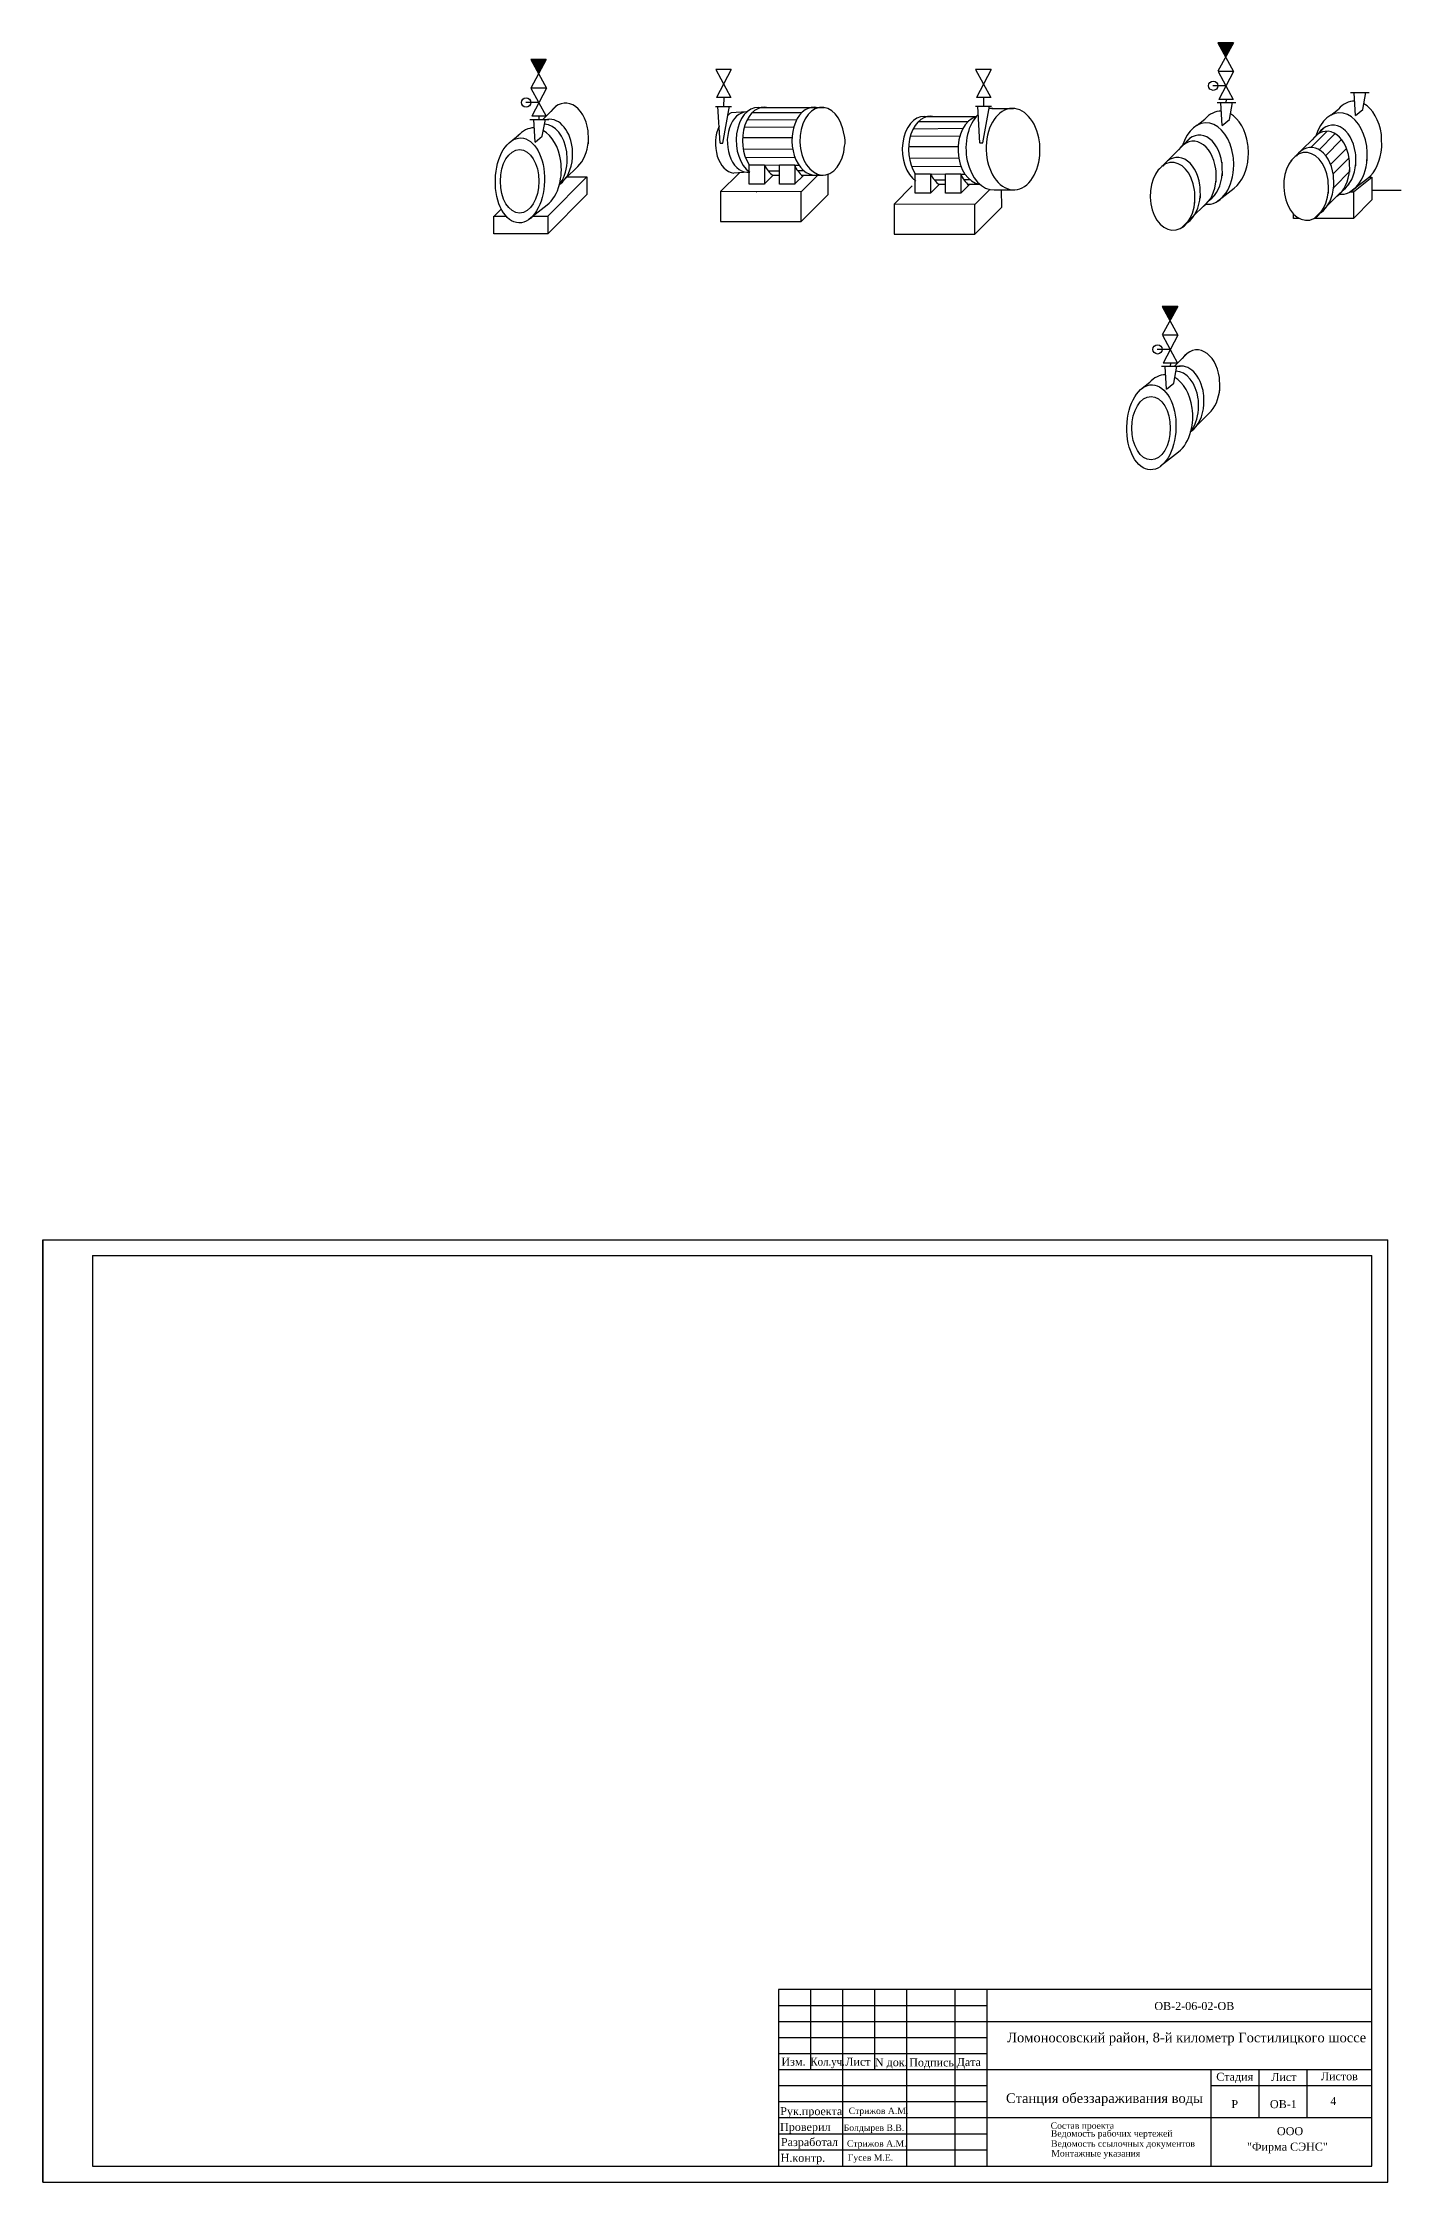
# Model space of a CAD drawing. Header units: millimetres. Extents: x 158645 to 1043550, y -60647 to 236438.
# Drawn here: x 490810 to 533231, y 17916 to 84745 of the extents above; entities that cross this region are included whole.
import ezdxf

# ---------------------------------------------------------------- set-up
doc = ezdxf.new("R2010")
doc.units = ezdxf.units.MM
doc.layers.add('опорудование', color=7, linetype='Continuous')
doc.styles.add('CН', font='TIMES.TTF')
doc.styles.add('СН с наклоном', font='TIMES.TTF', dxfattribs={"oblique": 15})

msp = doc.modelspace()

# ---------------------------------------------------------------- hatches: boundary and pattern name
at = {"layer": 'опорудование', "ltscale": 80}
for points in [[(506533.982, 84220.715), (506051.892, 84220.715), (506291.49, 83775.819)], [(527991.276, 84744.869), (527509.187, 84744.869), (527748.785, 84299.974)], [(526253.054, 76509.043), (525770.964, 76509.043), (526010.562, 76064.148)]]:
    msp.add_hatch(color=7, dxfattribs=at).paths.add_polyline_path(points)

# ---------------------------------------------------------------- linework, layer by layer
for p, q in [((490809.626, 47354.931), (532809.626, 47354.931)), ((490809.626, 17916.354), (490809.626, 47354.931)), ((490809.626, 47354.931), (490809.626, 17916.354)), ((492358.152, 46866.354), (492358.152, 18416.354)), ((492358.152, 46866.354), (532309.626, 46866.354)), ((532309.626, 18416.354), (532309.626, 46866.354)), ((532809.626, 17916.354), (532809.626, 47354.931)), ((492358.152, 18416.354), (532309.626, 18416.354)), ((490809.626, 17916.354), (532809.626, 17916.354))]:
    msp.add_line(p, q)
at = {"layer": 'опорудование', "color": 7, "ltscale": 80}
for p, q in [((506533.982, 84220.715), (506048.984, 83330.899)), ((506051.892, 84220.715), (506535.392, 83322.931)), ((506533.982, 84220.715), (506051.892, 84220.715)), ((527991.276, 84744.869), (527506.279, 83855.053)), ((527509.187, 84744.869), (527992.687, 83847.086)), ((527991.276, 84744.869), (527509.187, 84744.869)), ((511823.305, 83907.671), (512297.311, 83033.155)), ((512305.394, 83907.671), (511823.305, 83907.671)), ((512305.394, 83907.671), (511848.624, 83033.155)), ((520422.796, 83912.031), (519940.706, 83912.031)), ((519940.706, 83912.031), (520414.712, 83037.514)), ((520422.796, 83912.031), (519966.025, 83037.514)), ((527510.597, 83847.086), (527984.604, 82972.569)), ((527992.687, 83847.086), (527510.597, 83847.086)), ((527992.687, 83847.086), (527535.917, 82972.569)), ((506295.976, 82878.857), (505889.801, 82878.857)), ((506535.392, 83322.931), (506053.303, 83322.931)), ((506053.303, 83322.931), (506527.309, 82448.415)), ((506535.392, 83322.931), (506078.622, 82448.415)), ((512297.311, 83033.155), (511848.624, 83033.155)), ((520414.712, 83037.514), (519966.025, 83037.514)), ((527753.271, 83403.012), (527347.095, 83403.012)), ((527478.871, 82875.368), (528065.103, 82875.368)), ((527984.604, 82972.569), (527535.917, 82972.569)), ((527638.31, 82161.666), (527598.232, 82872.599)), ((527865.83, 82352.893), (527961.051, 82875.368)), ((531647.57, 83187.483), (532233.803, 83187.483)), ((531807.009, 82473.78), (531766.931, 83184.713)), ((532034.529, 82665.008), (532129.75, 83187.483)), ((506021.576, 82351.214), (506607.809, 82351.214)), ((506527.309, 82448.415), (506078.622, 82448.415)), ((506181.016, 81637.511), (506140.937, 82348.444)), ((506408.535, 81828.739), (506503.756, 82351.214)), ((506428.082, 82351.214), (506845.534, 82768.142)), ((511815.44, 82759.405), (512320.795, 82759.405)), ((511957.977, 81607.351), (511893.187, 82756.636)), ((512047.049, 81611.319), (512256.006, 82760.706)), ((512268.911, 82534.277), (512204.411, 82477.002)), ((512781.578, 82583.429), (512307.818, 82557.082)), ((512806.823, 82341.567), (514357.754, 82353.426)), ((512967.21, 82562.953), (514511.887, 82563.002)), ((513157.944, 82727.098), (515226.22, 82727.098)), ((518154.855, 82282.374), (519699.532, 82282.423)), ((518345.589, 82446.519), (519964.895, 82446.519)), ((519932.842, 82763.765), (520438.197, 82763.765)), ((520075.378, 81611.711), (520010.589, 82760.995)), ((520164.451, 81615.679), (520373.407, 82765.066)), ((520443.551, 82693.969), (521124.345, 82693.13)), ((526863.131, 82169.54), (527103.041, 82359.599)), ((527638.31, 82161.666), (527865.83, 82352.893)), ((531031.83, 82481.654), (531271.74, 82671.713)), ((531807.009, 82473.78), (532034.529, 82665.008)), ((505426.496, 81665.583), (505666.407, 81855.642)), ((506181.016, 81637.511), (506408.535, 81828.739)), ((511961.351, 81611.319), (512047.049, 81611.319)), ((512661.846, 81784.338), (514204.386, 81784.338)), ((512718.832, 82121.552), (514259.548, 82107.998)), ((517906.477, 81840.974), (519447.193, 81827.419)), ((517994.468, 82060.988), (519545.399, 82072.847)), ((520078.752, 81615.679), (520164.451, 81615.679)), ((525616.482, 80740.846), (526643.51, 81766.584)), ((529785.182, 81052.96), (530812.209, 82078.698)), ((530407.724, 81474.977), (530914.739, 81981.357)), ((530659.34, 81391.796), (531166.761, 81907.042)), ((530867.673, 81216.954), (531368.342, 81725.342)), ((507137.526, 80510.647), (507513.672, 80885.347)), ((512681.426, 81432.584), (514228.52, 81418.361)), ((512753.325, 81163.467), (514294.678, 81172.254)), ((513346.317, 80928.519), (513816.201, 80924.964)), ((514292.711, 80921.359), (514422.293, 80920.379)), ((517849.491, 81503.759), (519392.031, 81503.759)), ((517869.071, 81152.005), (519416.165, 81137.782)), ((517940.97, 80882.888), (519482.323, 80891.675)), ((531034.31, 80950.536), (531524.086, 81447.865)), ((531117.628, 80659.132), (531604.229, 81153.236)), ((506577.141, 79331.823), (507803.353, 80556.911)), ((506930.603, 80304.519), (506943.944, 80317.809)), ((511975.494, 80097.809), (512543.862, 80665.372)), ((512834.439, 80699.776), (512385.9, 80672.666)), ((512543.862, 80665.372), (512561.814, 80683.298)), ((513338.98, 80327.404), (513621.683, 80609.815)), ((513458.902, 80747.184), (513816.201, 80749.692)), ((513595.904, 80609.782), (513816.201, 80610.064)), ((514286.791, 80327.404), (514570.71, 80611.03)), ((514377.739, 80753.635), (514567.268, 80754.966)), ((514495.715, 80089.236), (515037.689, 80630.65)), ((514503.285, 80610.944), (515182.993, 80611.814)), ((515338.535, 80003.855), (515338.535, 80641.902)), ((517394.81, 79704.591), (517963.178, 80272.153)), ((518526.625, 80046.826), (518809.328, 80329.236)), ((518533.962, 80647.94), (519003.846, 80644.385)), ((518646.548, 80466.605), (519003.846, 80469.114)), ((518783.549, 80329.203), (519003.846, 80329.485)), ((519474.436, 80046.826), (519758.355, 80330.451)), ((519480.356, 80640.78), (519609.938, 80639.8)), ((519565.384, 80473.056), (519754.913, 80474.387)), ((519690.931, 80330.365), (520065.593, 80330.845)), ((527452.323, 79766.955), (528016.484, 80203.27)), ((530548.74, 79282.472), (531601.347, 80331.033)), ((531134.337, 80234.529), (531623.199, 80730.929)), ((531621.022, 80079.069), (532185.183, 80515.384)), ((531739.024, 80085.136), (532311.928, 80550.603)), ((504882.526, 79304.29), (505128.691, 79550.229)), ((505995.028, 79242.8), (506559.189, 79679.115)), ((506577.141, 78781.223), (507803.353, 80006.311)), ((513100.565, 80089.236), (513105.706, 80094.371)), ((514495.732, 79161.922), (515338.535, 80003.855)), ((518519.881, 79696.017), (518525.022, 79701.153)), ((519915.031, 79696.017), (520375.698, 80156.208)), ((519915.048, 78768.704), (520757.851, 79610.637)), ((520514.914, 80151.036), (521145.889, 80151.036)), ((520757.851, 79610.637), (520752.11, 80151.536)), ((526380.041, 78970.358), (527432.647, 80018.919)), ((531737.395, 79260.739), (532314.223, 79840.924)), ((526253.054, 76509.043), (525768.056, 75619.227)), ((526253.054, 76509.043), (525770.964, 76509.043)), ((525770.964, 76509.043), (526254.465, 75611.26)), ((525772.375, 75611.26), (526246.381, 74736.744)), ((526254.465, 75611.26), (525772.375, 75611.26)), ((526254.465, 75611.26), (525797.694, 74736.744)), ((526015.048, 75167.186), (525608.873, 75167.186)), ((526147.154, 74639.543), (526564.607, 75056.471)), ((525740.648, 74639.543), (526326.881, 74639.543)), ((526246.381, 74736.744), (525797.694, 74736.744)), ((525900.088, 73925.84), (525860.01, 74636.773)), ((526127.607, 74117.068), (526222.828, 74639.543)), ((525145.569, 73953.912), (525385.479, 74143.97)), ((525900.088, 73925.84), (526127.607, 74117.068)), ((526856.598, 72798.975), (527232.744, 73173.676)), ((526649.675, 72592.848), (526663.016, 72606.138)), ((525714.1, 71531.129), (526278.261, 71967.444))]:
    msp.add_line(p, q, dxfattribs=at)
at = {"layer": 'опорудование', "color": 1, "ltscale": 80}
for p, q in [((512072.967, 83033.155), (512068.118, 82759.405)), ((520190.369, 83037.514), (520185.519, 82763.765)), ((527760.26, 82972.569), (527758.538, 82875.368)), ((506302.966, 82448.415), (506301.244, 82351.214)), ((526022.038, 74736.744), (526020.316, 74639.543))]:
    msp.add_line(p, q, dxfattribs=at)
at = {"layer": 'опорудование', "color": 5, "ltscale": 80}
msp.add_line((533230.998, 80133.477), (532314.223, 80131.875), dxfattribs=at)
at = {"layer": 'опорудование'}
for p, q in [((513787.003, 23932.7), (513787.003, 18432.7)), ((532287.003, 23932.7), (513787.003, 23932.7)), ((513787.003, 23432.7), (520287.003, 23432.7)), ((514787.003, 23932.7), (514787.003, 21432.7)), ((515787.003, 23932.7), (515787.003, 18432.7)), ((516787.003, 23932.7), (516787.003, 21432.7)), ((517787.003, 23932.7), (517787.003, 18432.7)), ((519287.003, 23932.7), (519287.003, 18432.7)), ((520287.003, 23932.7), (520287.003, 18432.7)), ((513787.003, 22932.7), (532287.003, 22932.7)), ((513787.003, 22432.7), (520287.003, 22432.7)), ((513787.003, 21932.7), (520287.003, 21932.7)), ((513787.003, 21432.7), (532287.003, 21432.7)), ((527287.003, 21432.7), (527287.003, 18432.7)), ((528787.003, 21432.7), (528787.003, 19932.7)), ((530287.003, 21432.7), (530287.003, 19932.7)), ((513787.003, 20932.7), (520287.003, 20932.7)), ((527287.003, 20932.7), (532287.003, 20932.7)), ((513787.003, 20432.7), (520287.003, 20432.7)), ((513787.003, 19932.7), (532287.003, 19932.7)), ((513787.003, 19432.7), (520287.003, 19432.7)), ((513787.003, 18932.7), (520287.003, 18932.7))]:
    msp.add_line(p, q, dxfattribs=at)
at = {"layer": 'опорудование', "color": 7, "ltscale": 80}
for points in [[(512869.807, 80932.124), (513346.317, 80932.124), (513346.317, 80327.404), (512869.807, 80327.404)], [(513816.201, 80932.124), (514292.711, 80932.124), (514292.711, 80327.404), (513816.201, 80327.404)], [(518057.452, 80651.545), (518533.962, 80651.545), (518533.962, 80046.826), (518057.452, 80046.826)], [(519003.846, 80651.545), (519480.356, 80651.545), (519480.356, 80046.826), (519003.846, 80046.826)]]:
    msp.add_lwpolyline(points, close=True, dxfattribs=at)
for points in [[(507183.947, 80556.89), (507803.315, 80556.89), (507803.315, 80006.29)], [(532227.478, 80550.521), (532314.223, 80550.521), (532314.223, 79840.924)], [(514495.2, 80090.144), (511975.494, 80097.809), (511978.425, 79161.922), (514495.2, 79161.922), (514495.2, 80090.144)], [(519914.516, 79696.926), (517394.81, 79704.591), (517397.741, 78768.704), (519914.516, 78768.704), (519914.516, 79696.926)], [(531627.4, 80084.002), (531737.395, 80084.002), (531737.395, 79260.739), (530512.105, 79260.739)], [(530954.749, 80084.002), (530959.981, 80084.002)], [(531353.362, 80084.002), (531366.799, 80084.002)], [(506110.136, 79331.823), (506577.141, 79331.823), (506577.141, 78781.223), (504896.275, 78781.223), (504896.275, 79331.823), (505274.69, 79331.823)], [(530042.508, 79260.739), (529869.656, 79260.739), (529869.656, 79395.248)]]:
    msp.add_lwpolyline(points, dxfattribs=at)
for centre in [(527360.203, 83403.012), (505902.908, 82878.857), (525621.98, 75167.186)]:
    msp.add_circle(centre, 144.001, dxfattribs=at)
for centre, radius, start, end in [((501150.421, 81617.257), 6698.789, 359.74307857, 3.44438632), ((515211.884, 81676.28), 656.738, 345.447038, 17.87693069), ((520052.333, 81392.884), 1898.329, 350.65438958, 7.96287722), ((526554.776, 81308.677), 1905.612, 352.71646293, 7.93955361), ((526503.802, 81482.086), 6120.23, 0, 3.7654107), ((505118.718, 80786.058), 1884.367, 345.75947709, 7.98252454), ((502956.602, 81063.325), 4227.52, 359.14868969, 3.98539833), ((503124.959, 81219.498), 4227.52, 359.14868969, 3.98539833), ((520948.099, 80615.492), 6698.789, 359.74307857, 3.44438632), ((526096.912, 80940.71), 1905.612, 352.71646293, 7.93955361), ((524924.411, 80735.371), 6698.789, 359.74307857, 3.44438632), ((525116.798, 80927.606), 6698.789, 359.74307857, 3.44438632), ((530265.612, 81252.825), 1905.612, 352.71646293, 7.93955361), ((520260.859, 79916.858), 6698.789, 359.74307857, 3.44438632), ((520755.712, 80423.256), 6698.789, 359.74307857, 3.44438632), ((524261.202, 80072.799), 6698.789, 359.74307857, 3.44438632), ((524429.559, 80228.973), 6698.789, 359.74307857, 3.44438632), ((520092.502, 79760.685), 6698.789, 359.74307857, 3.44438632), ((520869.493, 73905.586), 6698.789, 359.74307857, 3.44438632), ((522675.674, 73351.653), 4227.52, 359.14868969, 3.98539833), ((522844.032, 73507.827), 4227.52, 359.14868969, 3.98539833), ((524837.79, 73074.386), 1884.367, 345.75947709, 7.98252454)]:
    msp.add_arc(centre, radius, start, end, dxfattribs=at)
for centre, major_axis, ratio, start_param, end_param in [((507150.73, 81803.556), (-29.734, 1059.555), 0.660333062, -1.404774753, 0.708046134), ((531788.67, 81650.65), (-35.681, 1271.466), 0.660333062, -0.034215956, 0.620087421), ((506487.521, 81140.984), (-29.734, 1059.555), 0.660333062, -1.404774753, -0.026481635), ((506655.878, 81297.158), (-29.734, 1059.555), 0.660333062, -1.404774753, 0.180568143), ((512808.009, 81641.603), (26.431, -941.827), 0.660333062, 3.119631326, 6.364793731), ((512470.156, 81631.728), (38.855, 963.235), 0.678336603, 0.310025522, 0.370177347), ((513161.736, 81667.543), (-29.734, 1059.555), 0.660333062, -0.037057759, 2.692939455), ((513359.734, 81671.369), (-29.734, 1059.555), 0.660333062, -0.197239482, 2.324274241), ((514904.362, 81671.369), (-29.734, 1059.555), 0.660333062, -0.197239482, 3.301774377), ((515153.259, 81671.369), (-29.734, 1059.555), 0.660333062, -1.404774753, 4.560916463), ((518349.381, 81386.964), (-29.734, 1059.555), 0.660333062, -0.037057759, 2.692939455), ((518547.38, 81390.79), (-29.734, 1059.555), 0.660333062, -0.197239482, 2.324274241), ((520092.007, 81390.79), (-29.734, 1059.555), 0.660333062, 0.155078276, 3.057417046), ((520479.233, 81422.503), (-35.681, 1271.466), 0.660333062, 0.528834786, 3.155015725), ((521110.208, 81422.503), (-35.681, 1271.466), 0.660333062, -1.404774753, 4.560916463), ((520479.233, 81422.503), (-35.681, 1271.466), 0.660333062, -0.038684754, 0.101256709), ((527162.107, 80970.569), (-35.681, 1271.466), 0.660333062, -1.404774753, 1.106563534), ((527619.971, 81338.536), (-35.681, 1271.466), 0.660333062, -0.034215956, 0.620087421), ((527619.971, 81338.536), (-35.681, 1271.466), 0.660333062, -1.404774753, -0.379330847), ((531330.807, 81282.684), (-35.681, 1271.466), 0.660333062, -1.404774753, 1.106563534), ((531117.108, 81113.905), (-29.734, 1059.555), 0.660333062, -1.404774753, 0.708046134), ((531788.67, 81650.65), (-35.681, 1271.466), 0.660333062, -1.404774753, -0.379330847), ((506162.676, 80814.382), (-35.681, 1271.466), 0.660333062, -0.034215956, 0.620087421), ((506162.676, 80814.382), (-35.681, 1271.466), 0.660333062, -1.404774753, -0.379330847), ((507150.73, 81803.556), (-31.962, 1057.401), 0.661479982, 3.64085477, 4.559185104), ((512470.156, 81631.728), (38.855, 963.235), 0.678336603, 1.036352218, 3.071907552), ((526756.022, 80609.555), (-29.734, 1059.555), 0.660333062, -1.404774753, 0.708046134), ((526948.409, 80801.791), (-29.734, 1059.555), 0.660333062, -1.404774753, 0.708046134), ((530429.869, 80415.271), (-29.734, 1059.555), 0.660333062, -1.404774753, 0.708046134), ((530924.721, 80921.669), (-29.734, 1059.555), 0.660333062, -1.404774753, 0.708046134), ((506487.521, 81140.984), (-29.734, 1059.555), 0.660333062, 3.784169708, 4.560916463), ((506655.878, 81297.158), (-29.734, 1059.555), 0.660333062, 3.541067504, 4.560916463), ((513901.924, 81551.62), (-29.734, 1059.555), 0.660333062, 2.176623908, 2.670092388), ((514849.883, 81518.961), (-29.734, 1059.555), 0.660333062, 2.139137237, 2.640525647), ((526092.812, 79946.984), (-29.734, 1059.555), 0.660333062, -1.404774753, 4.560916463), ((526261.169, 80103.157), (-29.734, 1059.555), 0.660333062, -1.404774753, 0.708046134), ((527619.971, 81338.536), (-35.681, 1271.466), 0.660333062, 3.590499663, 4.560916463), ((530261.511, 80259.098), (-29.734, 1059.555), 0.660333062, -1.404774753, 4.560916463), ((531330.807, 81282.684), (-35.681, 1271.466), 0.660333062, 3.04352754, 4.560916463), ((531117.108, 81113.905), (-29.734, 1059.555), 0.660333062, 3.541067504, 4.560916463), ((531788.67, 81650.65), (-35.681, 1271.466), 0.660333062, 3.590499663, 4.560916463), ((506162.676, 80814.382), (-35.681, 1271.466), 0.660333062, 3.590499663, 4.296720231), ((519089.569, 81271.041), (-29.734, 1059.555), 0.660333062, 2.176623908, 2.670092388), ((520037.528, 81238.382), (-29.734, 1059.555), 0.660333062, 2.139137237, 2.640525647), ((526756.022, 80609.555), (-29.734, 1059.555), 0.660333062, 3.541067504, 4.560916463), ((527162.107, 80970.569), (-35.681, 1271.466), 0.660333062, 3.04352754, 4.560916463), ((526948.409, 80801.791), (-29.734, 1059.555), 0.660333062, 3.541067504, 4.560916463), ((530429.869, 80415.271), (-29.734, 1059.555), 0.660333062, 3.541067504, 4.560916463), ((530924.721, 80921.669), (-29.734, 1059.555), 0.660333062, 3.541067504, 4.560916463), ((526261.169, 80103.157), (-29.734, 1059.555), 0.660333062, 3.541067504, 4.560916463), ((526869.803, 74091.884), (-29.734, 1059.555), 0.660333062, -1.404774753, 0.708046134), ((525881.748, 73102.711), (-35.681, 1271.466), 0.660333062, -0.034215956, 0.620087421), ((525881.748, 73102.711), (-35.681, 1271.466), 0.660333062, -1.404774753, -0.379330847), ((526206.593, 73429.313), (-29.734, 1059.555), 0.660333062, -1.404774753, -0.026481635), ((526374.95, 73585.486), (-29.734, 1059.555), 0.660333062, -1.404774753, 0.180568143), ((526869.803, 74091.884), (-31.962, 1057.401), 0.661479982, 3.64085477, 4.559185104), ((526206.593, 73429.313), (-29.734, 1059.555), 0.660333062, 3.784169708, 4.560916463), ((526374.95, 73585.486), (-29.734, 1059.555), 0.660333062, 3.541067504, 4.560916463), ((525881.748, 73102.711), (-35.681, 1271.466), 0.660333062, 3.590499663, 4.296720231)]:
    msp.add_ellipse(centre, major_axis=major_axis, ratio=ratio, start_param=start_param, end_param=end_param, dxfattribs=at)
for centre, major_axis, ratio in [((505710.268, 80445.866), (-31.68, -1327.136), 0.579010898), ((505699.867, 80417.388), (0, 990.138), 0.607861323), ((525429.34, 72734.194), (-31.68, -1327.136), 0.579010898), ((525418.939, 72705.717), (0, 990.138), 0.607861323)]:
    msp.add_ellipse(centre, major_axis=major_axis, ratio=ratio, dxfattribs=at)

# ---------------------------------------------------------------- texts
at = {"layer": 'опорудование'}
for s, height, style, p in [('ОВ-2-06-02-ОВ', 250, 'CН', (525521.413, 23295.35)), ('Ломоносовский район, 8-й километр Гостилицкого шоссе', 300, 'СН с наклоном', (520925.544, 22286.278)), ('Изм.', 250, 'CН', (513875.579, 21558.651)), ('Лист', 250, 'CН', (515870.319, 21556.331)), ('N док.', 250, 'CН', (516793.055, 21539.98)), ('Подпись', 250, 'CН', (517866.153, 21532.995)), ('Дата', 250, 'CН', (519349.427, 21543.069)), ('Cтанция обеззараживания воды', 300, 'CН', (520888.784, 20391.928)), ('Стадия', 250, 'CН', (527455.889, 21085.564)), ('Лист', 250, 'CН', (529170.21, 21077.985)), ('Листов', 250, 'CН', (530721.298, 21101.666)), ('Рук.проекта', 250, 'CН', (513837.564, 20010.747)), ('Стрижов А.М.', 200, 'CН', (515976.031, 20047.194)), ('Р', 250, 'CН', (527926.569, 20230.726)), ('ОВ-1', 250, 'CН', (529131.905, 20230.726)), ('4', 250, 'CН', (531015.891, 20326.746)), ('Проверил', 250, 'CН', (513833.29, 19518.789)), ('Болдырев В.В.', 200, 'CН', (515821.025, 19518.789)), ('Состав проекта', 200, 'CН', (522283.65, 19584.187)), ('Ведомость рабочих чертежей', 200, 'CН', (522290.438, 19340.515)), ('ООО', 250, 'CН', (529350.602, 19386.868)), ('Н.контр.', 250, 'CН', (513851.526, 18553.083)), ('Разработал', 250, 'CН', (513860.644, 19045.046)), ('Стрижов А.М.', 200, 'CН', (515921.323, 19026.826)), ('Гусев М.Е.', 200, 'CН', (515948.677, 18589.525)), ('Ведомость ссылочных документов', 200, 'CН', (522297.241, 19023.924)), ('Монтажные указания', 200, 'CН', (522304.029, 18718.571)), ('"Фирма СЭНС"', 250, 'CН', (528416.561, 18901.776))]:
    msp.add_text(s, height=height, dxfattribs=dict(at, style=style)).set_placement(p)
at = {"layer": 'опорудование', "style": 'CН', "width": 0.9}
msp.add_text('Кол.уч.', height=250, dxfattribs=at).set_placement((514780.089, 21558.651))

doc.saveas('drawing.dxf')
